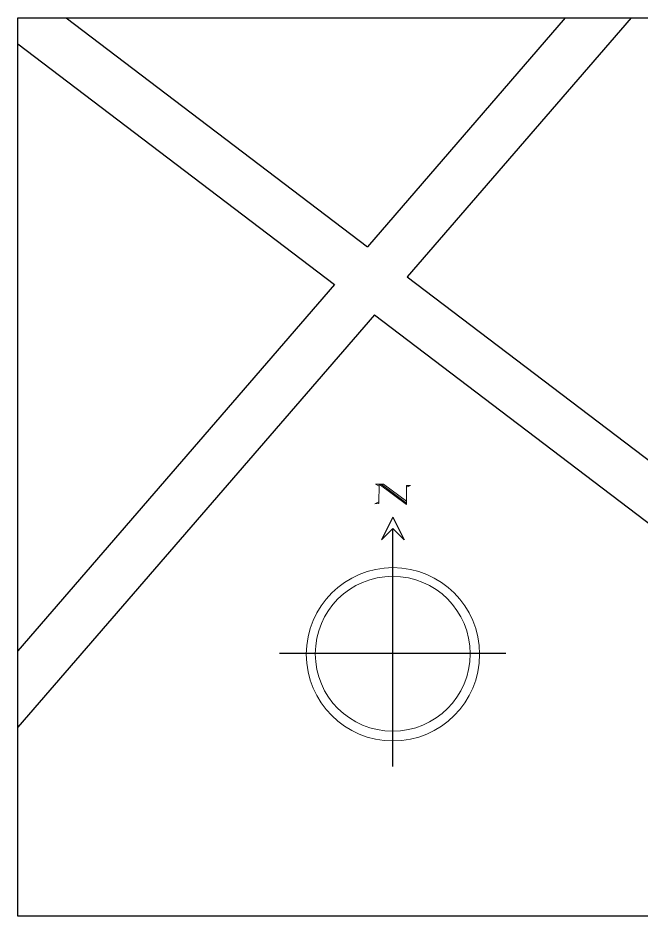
# Model space of a CAD drawing. Header units: inches. Extents: x 256063 to 256317, y 9351677 to 9351803.
# Drawn here: x 256063.1 to 256150.4, y 9351677.4 to 9351803.2 of the extents above; entities that cross this region are included whole.
import ezdxf

# ---------------------------------------------------------------- set-up
doc = ezdxf.new("R2010")
doc.units = ezdxf.units.IN
doc.header["$MEASUREMENT"] = 0
doc.layers.add('Traço Fino', color=7, linetype='Continuous', lineweight=13)

msp = doc.modelspace()

# ---------------------------------------------------------------- linework, layer by layer
for p, q in [((256069.896, 9351803.195), (256112.077, 9351771.158)), ((256139.795, 9351803.195), (256112.077, 9351771.158)), ((256149.051, 9351803.195), (256117.663, 9351766.915)), ((256063.122, 9351799.55), (256107.488, 9351765.853)), ((256117.663, 9351766.915), (256199.566, 9351704.709)), ((256107.488, 9351765.853), (256063.122, 9351714.575)), ((256113.074, 9351761.611), (256063.122, 9351703.876)), ((256113.074, 9351761.611), (256194.995, 9351699.391)), ((256115.628, 9351733.253), (256114.042, 9351730.082)), ((256115.628, 9351733.253), (256117.214, 9351730.082)), ((256115.628, 9351731.667), (256114.042, 9351730.082)), ((256117.214, 9351730.082), (256115.628, 9351731.667)), ((256115.628, 9351730.082), (256115.628, 9351731.667)), ((256115.628, 9351698.367), (256115.628, 9351730.082)), ((256099.771, 9351714.224), (256131.485, 9351714.224))]:
    msp.add_line(p, q)
msp.add_lwpolyline([(256063.122, 9351803.195), (256263.125, 9351803.195), (256263.125, 9351677.41), (256063.122, 9351677.41)], close=True)
at = {"layer": 'Traço Fino'}
for p, q in [((256113.215, 9351737.903), (256114.317, 9351737.916)), ((256113.215, 9351737.903), (256113.72, 9351737.64)), ((256113.722, 9351737.909), (256113.698, 9351735.17)), ((256113.722, 9351737.909), (256117.534, 9351735.031)), ((256114.019, 9351737.912), (256117.535, 9351735.242)), ((256114.317, 9351737.916), (256117.536, 9351735.496)), ((256117.547, 9351737.727), (256117.534, 9351735.031)), ((256117.545, 9351737.458), (256118.113, 9351737.724)), ((256117.547, 9351737.727), (256118.113, 9351737.724)), ((256113.132, 9351735.158), (256113.701, 9351735.44)), ((256113.698, 9351735.17), (256113.132, 9351735.158))]:
    msp.add_line(p, q, dxfattribs=at)
for centre, radius in [((256115.663, 9351714.073), 12.14), ((256115.628, 9351714.145), 10.851)]:
    msp.add_circle(centre, radius, dxfattribs=at)

doc.saveas('drawing.dxf')
